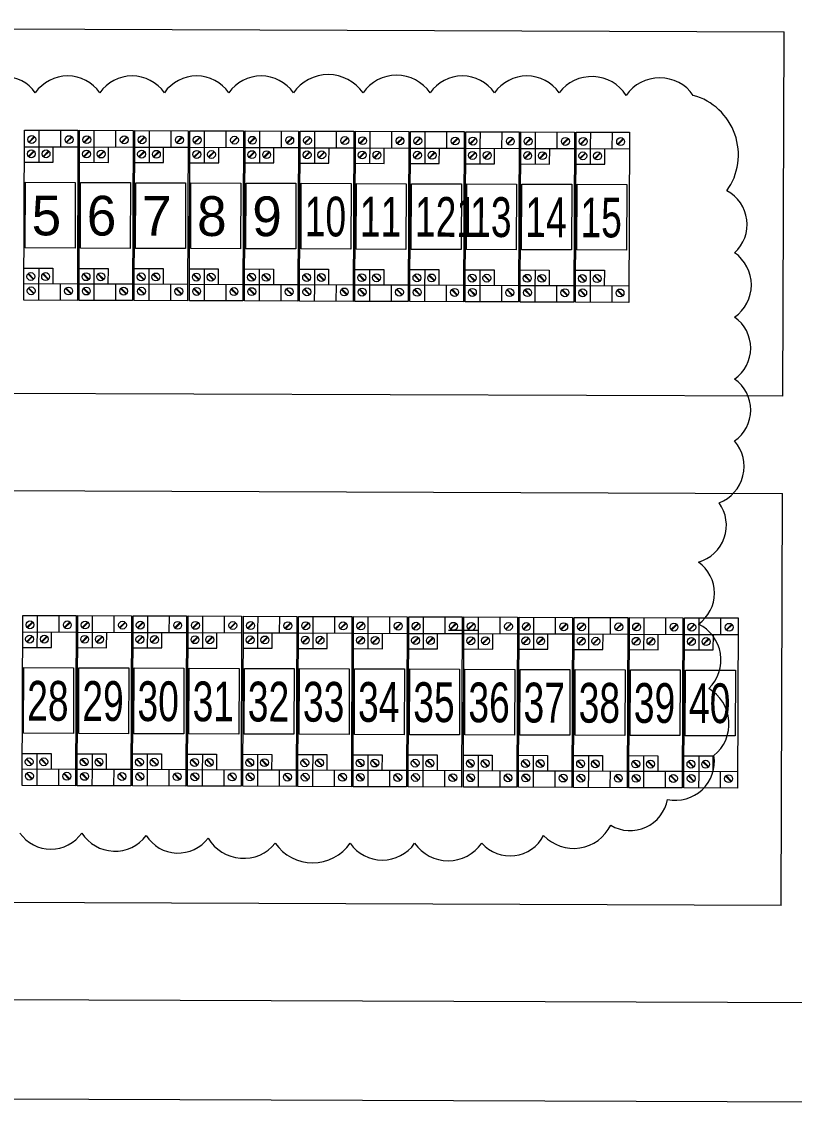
# Model space of a CAD drawing. Header units: millimetres. Extents: x 32721 to 103787, y 57624 to 127312.
# Drawn here: x 38236.2 to 38396.9, y 65146.8 to 65371.6 of the extents above; entities that cross this region are included whole.
import ezdxf

# ---------------------------------------------------------------- set-up
doc = ezdxf.new("R2010")
doc.units = ezdxf.units.MM
doc.header["$LTSCALE"] = 10
doc.layers.add('1轮廓实线层', color=7, linetype='Continuous', lineweight=18)
doc.layers.add('6文字层', color=3, linetype='Continuous', lineweight=18)
doc.styles.add('样式 1', font='SIMYOU.TTF', dxfattribs={"width": 0.75})

msp = doc.modelspace()

# ---------------------------------------------------------------- linework, layer by layer
at = {"layer": '1轮廓实线层'}
for p, q in [((37816.41, 65371.55), (38394.82, 65369.46)), ((38394.54, 65293.65), (38394.82, 65369.46)), ((38394.54, 65293.65), (37816.13, 65295.74)), ((37816.06, 65275.52), (38394.47, 65273.44)), ((38394.16, 65187.75), (38394.47, 65273.44)), ((38394.16, 65187.75), (37815.75, 65189.84)), ((38413.8, 65167.47), (37795.97, 65169.7)), ((37771.24, 65149.2), (38438.38, 65146.79))]:
    msp.add_line(p, q, dxfattribs=at)
at = {"layer": '1轮廓实线层', "lineweight": 13}
for p, q in [((38236.64, 65313.62), (38236.77, 65349)), ((38236.77, 65349), (38247.89, 65348.96)), ((38237.64, 65346.51), (38238.8, 65347.67)), ((38237.74, 65346.41), (38238.91, 65347.57)), ((38239.81, 65346.11), (38239.82, 65348.99)), ((38244.31, 65345.51), (38244.33, 65348.97)), ((38245.41, 65346.48), (38246.58, 65347.64)), ((38245.51, 65346.38), (38246.68, 65347.54)), ((38247.89, 65348.96), (38247.76, 65313.58)), ((38248.12, 65313.58), (38248.24, 65348.95)), ((38248.24, 65348.95), (38259.36, 65348.91)), ((38249.11, 65346.47), (38250.28, 65347.63)), ((38249.21, 65346.37), (38250.38, 65347.53)), ((38251.28, 65346.07), (38251.29, 65348.94)), ((38255.79, 65345.47), (38255.8, 65348.93)), ((38256.88, 65346.44), (38258.05, 65347.6)), ((38256.99, 65346.34), (38258.15, 65347.5)), ((38259.36, 65348.91), (38259.24, 65313.54)), ((38259.59, 65313.53), (38259.72, 65348.91)), ((38259.72, 65348.91), (38270.84, 65348.87)), ((38260.58, 65346.43), (38261.75, 65347.59)), ((38260.69, 65346.33), (38261.85, 65347.49)), ((38262.76, 65346.03), (38262.77, 65348.9)), ((38267.26, 65345.43), (38267.27, 65348.89)), ((38268.36, 65346.4), (38269.52, 65347.56)), ((38268.46, 65346.3), (38269.62, 65347.46)), ((38270.84, 65348.87), (38270.71, 65313.49)), ((38271.06, 65313.49), (38271.19, 65348.87)), ((38271.19, 65348.87), (38282.31, 65348.83)), ((38272.06, 65346.39), (38273.22, 65347.55)), ((38272.16, 65346.29), (38273.32, 65347.44)), ((38274.23, 65345.99), (38274.24, 65348.86)), ((38278.73, 65345.39), (38278.74, 65348.84)), ((38279.83, 65346.36), (38281, 65347.52)), ((38279.93, 65346.26), (38281.1, 65347.42)), ((38282.31, 65348.83), (38282.18, 65313.45)), ((38282.54, 65313.45), (38282.66, 65348.83)), ((38282.66, 65348.83), (38293.78, 65348.79)), ((38283.53, 65346.35), (38284.7, 65347.5)), ((38283.63, 65346.24), (38284.8, 65347.4)), ((38285.7, 65345.95), (38285.71, 65348.82)), ((38290.21, 65345.35), (38290.22, 65348.8)), ((38291.3, 65346.32), (38292.47, 65347.48)), ((38291.41, 65346.22), (38292.57, 65347.37)), ((38293.78, 65348.79), (38293.65, 65313.41)), ((38294.01, 65313.41), (38294.14, 65348.79)), ((38294.14, 65348.79), (38305.26, 65348.75)), ((38295, 65346.31), (38296.17, 65347.46)), ((38295.1, 65346.2), (38296.27, 65347.36)), ((38297.18, 65345.9), (38297.19, 65348.78)), ((38301.68, 65345.31), (38301.69, 65348.76)), ((38302.78, 65346.28), (38303.94, 65347.44)), ((38302.88, 65346.18), (38304.04, 65347.33)), ((38305.26, 65348.75), (38305.13, 65313.37)), ((38305.48, 65313.37), (38305.61, 65348.75)), ((38305.61, 65348.75), (38316.73, 65348.71)), ((38306.48, 65346.26), (38307.64, 65347.42)), ((38306.58, 65346.16), (38307.74, 65347.32)), ((38308.65, 65345.86), (38308.66, 65348.74)), ((38313.15, 65345.27), (38313.16, 65348.72)), ((38314.25, 65346.24), (38315.42, 65347.39)), ((38314.35, 65346.13), (38315.52, 65347.29)), ((38316.73, 65348.71), (38316.6, 65313.33)), ((38316.95, 65313.33), (38317.08, 65348.71)), ((38317.08, 65348.71), (38328.2, 65348.67)), ((38317.95, 65346.22), (38319.11, 65347.38)), ((38318.05, 65346.12), (38319.22, 65347.28)), ((38320.12, 65345.82), (38320.13, 65348.7)), ((38324.62, 65345.22), (38324.64, 65348.68)), ((38325.72, 65346.19), (38326.89, 65347.35)), ((38325.82, 65346.09), (38326.99, 65347.25)), ((38328.2, 65348.67), (38328.07, 65313.29)), ((38328.43, 65313.29), (38328.56, 65348.66)), ((38328.56, 65348.66), (38339.67, 65348.62)), ((38329.42, 65346.18), (38330.59, 65347.34)), ((38329.52, 65346.08), (38330.69, 65347.24)), ((38331.59, 65345.78), (38331.6, 65348.65)), ((38336.1, 65345.18), (38336.11, 65348.64)), ((38337.2, 65346.15), (38338.36, 65347.31)), ((38337.3, 65346.05), (38338.46, 65347.21)), ((38339.67, 65348.62), (38339.55, 65313.25)), ((38339.9, 65313.24), (38340.03, 65348.62)), ((38340.03, 65348.62), (38351.15, 65348.58)), ((38340.9, 65346.14), (38342.06, 65347.3)), ((38341, 65346.04), (38342.16, 65347.2)), ((38343.07, 65345.74), (38343.08, 65348.61)), ((38347.57, 65345.14), (38347.58, 65348.6)), ((38348.67, 65346.11), (38349.83, 65347.27)), ((38351.15, 65348.58), (38351.02, 65313.2)), ((38351.37, 65313.2), (38351.5, 65348.58)), ((38351.5, 65348.58), (38362.62, 65348.54)), ((38352.37, 65346.1), (38353.53, 65347.26)), ((38354.54, 65345.7), (38354.55, 65348.57)), ((38359.04, 65345.1), (38359.06, 65348.55)), ((38360.14, 65346.07), (38361.31, 65347.23)), ((38362.62, 65348.54), (38362.49, 65313.16)), ((38236.76, 65345.54), (38247.88, 65345.5)), ((38239.8, 65342.32), (38239.81, 65346.11)), ((38242.75, 65342.31), (38242.76, 65345.52)), ((38248.23, 65345.5), (38259.35, 65345.46)), ((38251.27, 65342.28), (38251.28, 65346.07)), ((38254.22, 65342.27), (38254.23, 65345.48)), ((38259.7, 65345.46), (38270.82, 65345.42)), ((38262.74, 65342.24), (38262.76, 65346.03)), ((38265.69, 65342.23), (38265.71, 65345.44)), ((38271.18, 65345.42), (38282.3, 65345.38)), ((38274.22, 65342.2), (38274.23, 65345.99)), ((38277.17, 65342.19), (38277.18, 65345.4)), ((38282.65, 65345.38), (38293.77, 65345.34)), ((38285.69, 65342.16), (38285.7, 65345.95)), ((38288.64, 65342.15), (38288.65, 65345.35)), ((38294.12, 65345.33), (38305.24, 65345.29)), ((38297.16, 65342.12), (38297.18, 65345.9)), ((38300.11, 65342.11), (38300.12, 65345.31)), ((38305.6, 65345.29), (38316.72, 65345.25)), ((38308.63, 65342.07), (38308.65, 65345.86)), ((38311.59, 65342.06), (38311.6, 65345.27)), ((38317.07, 65345.25), (38328.19, 65345.21)), ((38320.11, 65342.03), (38320.12, 65345.82)), ((38323.06, 65342.02), (38323.07, 65345.23)), ((38328.54, 65345.21), (38339.66, 65345.17)), ((38331.58, 65341.99), (38331.59, 65345.78)), ((38334.53, 65341.98), (38334.54, 65345.19)), ((38340.02, 65345.17), (38351.13, 65345.13)), ((38343.05, 65341.95), (38343.07, 65345.74)), ((38346.01, 65341.94), (38346.02, 65345.15)), ((38348.77, 65346.01), (38349.94, 65347.17)), ((38351.49, 65345.13), (38362.61, 65345.09)), ((38352.47, 65346), (38353.64, 65347.15)), ((38354.53, 65341.91), (38354.54, 65345.7)), ((38357.48, 65341.9), (38357.49, 65345.11)), ((38360.24, 65345.97), (38361.41, 65347.13)), ((38237.55, 65343.53), (38238.72, 65344.69)), ((38237.65, 65343.43), (38238.82, 65344.59)), ((38240.62, 65343.52), (38241.78, 65344.68)), ((38240.72, 65343.42), (38241.88, 65344.57)), ((38249.03, 65343.49), (38250.19, 65344.65)), ((38249.13, 65343.39), (38250.29, 65344.54)), ((38252.09, 65343.48), (38253.25, 65344.64)), ((38252.19, 65343.38), (38253.36, 65344.53)), ((38260.5, 65343.45), (38261.66, 65344.61)), ((38260.6, 65343.35), (38261.77, 65344.5)), ((38263.56, 65343.44), (38264.73, 65344.59)), ((38263.66, 65343.33), (38264.83, 65344.49)), ((38271.97, 65343.41), (38273.14, 65344.56)), ((38272.07, 65343.3), (38273.24, 65344.46)), ((38275.04, 65343.4), (38276.2, 65344.55)), ((38275.14, 65343.29), (38276.3, 65344.45)), ((38283.44, 65343.36), (38284.61, 65344.52)), ((38283.55, 65343.26), (38284.71, 65344.42)), ((38286.51, 65343.35), (38287.67, 65344.51)), ((38286.61, 65343.25), (38287.78, 65344.41)), ((38294.92, 65343.32), (38296.08, 65344.48)), ((38295.02, 65343.22), (38296.19, 65344.38)), ((38297.98, 65343.31), (38299.15, 65344.47)), ((38298.08, 65343.21), (38299.25, 65344.37)), ((38306.39, 65343.28), (38307.56, 65344.44)), ((38306.49, 65343.18), (38307.66, 65344.34)), ((38309.45, 65343.27), (38310.62, 65344.43)), ((38309.56, 65343.17), (38310.72, 65344.33)), ((38317.86, 65343.24), (38319.03, 65344.4)), ((38317.97, 65343.14), (38319.13, 65344.3)), ((38320.93, 65343.23), (38322.09, 65344.39)), ((38321.03, 65343.13), (38322.19, 65344.28)), ((38329.34, 65343.2), (38330.5, 65344.36)), ((38329.44, 65343.1), (38330.6, 65344.25)), ((38332.4, 65343.19), (38333.57, 65344.35)), ((38332.5, 65343.09), (38333.67, 65344.24)), ((38340.81, 65343.16), (38341.98, 65344.32)), ((38340.91, 65343.06), (38342.08, 65344.21)), ((38343.87, 65343.15), (38345.04, 65344.3)), ((38343.97, 65343.04), (38345.14, 65344.2)), ((38352.28, 65343.12), (38353.45, 65344.27)), ((38352.38, 65343.01), (38353.55, 65344.17)), ((38355.35, 65343.11), (38356.51, 65344.26)), ((38355.45, 65343), (38356.61, 65344.16)), ((38236.75, 65342.33), (38242.75, 65342.31)), ((38248.22, 65342.29), (38254.22, 65342.27)), ((38259.69, 65342.25), (38265.69, 65342.23)), ((38271.17, 65342.21), (38277.17, 65342.19)), ((38282.64, 65342.17), (38288.64, 65342.15)), ((38294.11, 65342.13), (38300.11, 65342.11)), ((38305.59, 65342.09), (38311.59, 65342.06)), ((38317.06, 65342.04), (38323.06, 65342.02)), ((38328.53, 65342), (38334.53, 65341.98)), ((38340, 65341.96), (38346.01, 65341.94)), ((38351.48, 65341.92), (38357.48, 65341.9)), ((38236.67, 65320.28), (38242.67, 65320.26)), ((38239.72, 65320.27), (38239.7, 65316.48)), ((38242.67, 65320.26), (38242.66, 65317.05)), ((38248.14, 65320.24), (38254.14, 65320.22)), ((38251.19, 65320.23), (38251.18, 65316.44)), ((38237.46, 65319.08), (38238.62, 65317.91)), ((38237.57, 65319.18), (38238.72, 65318.01)), ((38240.53, 65319.07), (38241.69, 65317.9)), ((38240.63, 65319.17), (38241.79, 65318)), ((38248.94, 65319.04), (38250.09, 65317.87)), ((38249.04, 65319.14), (38250.2, 65317.97)), ((38252, 65319.03), (38253.16, 65317.86)), ((38252.1, 65319.13), (38253.26, 65317.96)), ((38254.14, 65320.22), (38254.13, 65317.01)), ((38259.61, 65320.2), (38265.61, 65320.18)), ((38260.41, 65318.99), (38261.57, 65317.83)), ((38260.51, 65319.1), (38261.67, 65317.93)), ((38262.66, 65320.19), (38262.65, 65316.4)), ((38263.47, 65318.98), (38264.63, 65317.82)), ((38263.58, 65319.09), (38264.73, 65317.92)), ((38265.61, 65320.18), (38265.6, 65316.97)), ((38271.09, 65320.16), (38277.09, 65320.13)), ((38271.88, 65318.95), (38273.04, 65317.79)), ((38271.99, 65319.05), (38273.14, 65317.89)), ((38274.14, 65320.14), (38274.12, 65316.36)), ((38274.95, 65318.94), (38276.1, 65317.78)), ((38275.05, 65319.04), (38276.21, 65317.88)), ((38277.09, 65320.13), (38277.08, 65316.93)), ((38282.56, 65320.11), (38288.56, 65320.09)), ((38283.36, 65318.91), (38284.51, 65317.75)), ((38283.46, 65319.01), (38284.62, 65317.85)), ((38285.61, 65320.1), (38285.6, 65316.32)), ((38286.42, 65318.9), (38287.58, 65317.74)), ((38286.52, 65319), (38287.68, 65317.84)), ((38288.56, 65320.09), (38288.55, 65316.88)), ((38294.03, 65320.07), (38300.03, 65320.05)), ((38294.83, 65318.87), (38295.99, 65317.7)), ((38294.93, 65318.97), (38296.09, 65317.81)), ((38297.08, 65320.06), (38297.07, 65316.27)), ((38297.89, 65318.86), (38299.05, 65317.69)), ((38298, 65318.96), (38299.15, 65317.8)), ((38300.03, 65320.05), (38300.02, 65316.84)), ((38305.51, 65320.03), (38311.51, 65320.01)), ((38306.3, 65318.83), (38307.46, 65317.66)), ((38306.4, 65318.93), (38307.56, 65317.76)), ((38308.56, 65320.02), (38308.54, 65316.23)), ((38309.37, 65318.82), (38310.52, 65317.65)), ((38309.47, 65318.92), (38310.63, 65317.75)), ((38311.51, 65320.01), (38311.49, 65316.8)), ((38316.98, 65319.99), (38322.98, 65319.97)), ((38317.78, 65318.79), (38318.93, 65317.62)), ((38317.88, 65318.89), (38319.04, 65317.72)), ((38320.03, 65319.98), (38320.01, 65316.19)), ((38320.84, 65318.78), (38322, 65317.61)), ((38320.94, 65318.88), (38322.1, 65317.71)), ((38322.98, 65319.97), (38322.97, 65316.76)), ((38328.45, 65319.95), (38334.45, 65319.93)), ((38329.25, 65318.75), (38330.41, 65317.58)), ((38329.35, 65318.85), (38330.51, 65317.68)), ((38331.5, 65319.94), (38331.49, 65316.15)), ((38332.31, 65318.74), (38333.47, 65317.57)), ((38332.41, 65318.84), (38333.57, 65317.67)), ((38334.45, 65319.93), (38334.44, 65316.72)), ((38339.92, 65319.91), (38345.93, 65319.89)), ((38340.72, 65318.7), (38341.88, 65317.54)), ((38340.82, 65318.81), (38341.98, 65317.64)), ((38342.97, 65319.9), (38342.96, 65316.11)), ((38343.79, 65318.69), (38344.94, 65317.53)), ((38343.89, 65318.8), (38345.04, 65317.63)), ((38345.93, 65319.89), (38345.91, 65316.68)), ((38351.4, 65319.87), (38357.4, 65319.84)), ((38352.19, 65318.66), (38353.35, 65317.5)), ((38352.3, 65318.77), (38353.45, 65317.6)), ((38354.45, 65319.85), (38354.43, 65316.07)), ((38355.26, 65318.65), (38356.42, 65317.49)), ((38355.36, 65318.75), (38356.52, 65317.59)), ((38357.4, 65319.84), (38357.39, 65316.64)), ((38236.66, 65317.07), (38247.77, 65317.03)), ((38237.53, 65316.09), (38238.69, 65314.93)), ((38237.63, 65316.2), (38238.79, 65315.03)), ((38239.7, 65316.48), (38239.69, 65313.61)), ((38244.21, 65317.05), (38244.2, 65313.59)), ((38245.3, 65316.07), (38246.46, 65314.9)), ((38245.4, 65316.17), (38246.56, 65315)), ((38248.13, 65317.03), (38259.25, 65316.99)), ((38249, 65316.05), (38250.16, 65314.89)), ((38249.1, 65316.15), (38250.26, 65314.99)), ((38251.18, 65316.44), (38251.17, 65313.57)), ((38255.68, 65317), (38255.67, 65313.55)), ((38256.77, 65316.03), (38257.93, 65314.86)), ((38256.88, 65316.13), (38258.03, 65314.96)), ((38259.6, 65316.99), (38270.72, 65316.95)), ((38260.47, 65316.01), (38261.63, 65314.85)), ((38260.58, 65316.11), (38261.73, 65314.95)), ((38262.65, 65316.4), (38262.64, 65313.52)), ((38267.16, 65316.96), (38267.14, 65313.51)), ((38268.25, 65315.98), (38269.41, 65314.82)), ((38268.35, 65316.09), (38269.51, 65314.92)), ((38271.07, 65316.95), (38282.19, 65316.91)), ((38271.95, 65315.97), (38273.1, 65314.8)), ((38272.05, 65316.07), (38273.21, 65314.91)), ((38274.12, 65316.36), (38274.11, 65313.48)), ((38278.63, 65316.92), (38278.62, 65313.47)), ((38279.72, 65315.94), (38280.88, 65314.78)), ((38279.82, 65316.04), (38280.98, 65314.88)), ((38282.55, 65316.91), (38293.67, 65316.87)), ((38283.42, 65315.93), (38284.58, 65314.76)), ((38283.52, 65316.03), (38284.68, 65314.86)), ((38285.6, 65316.32), (38285.58, 65313.44)), ((38290.1, 65316.88), (38290.09, 65313.42)), ((38291.19, 65315.9), (38292.35, 65314.74)), ((38291.3, 65316), (38292.45, 65314.84)), ((38294.02, 65316.87), (38305.14, 65316.83)), ((38294.89, 65315.89), (38296.05, 65314.72)), ((38295, 65315.99), (38296.15, 65314.82)), ((38297.07, 65316.27), (38297.06, 65313.4)), ((38301.58, 65316.84), (38301.56, 65313.38)), ((38302.67, 65315.86), (38303.82, 65314.69)), ((38302.77, 65315.96), (38303.93, 65314.8)), ((38305.49, 65316.82), (38316.61, 65316.78)), ((38306.37, 65315.85), (38307.52, 65314.68)), ((38306.47, 65315.95), (38307.63, 65314.78)), ((38308.54, 65316.23), (38308.53, 65313.36)), ((38313.05, 65316.8), (38313.04, 65313.34)), ((38314.14, 65315.82), (38315.3, 65314.65)), ((38314.24, 65315.92), (38315.4, 65314.75)), ((38316.97, 65316.78), (38328.09, 65316.74)), ((38317.84, 65315.8), (38319, 65314.64)), ((38317.94, 65315.91), (38319.1, 65314.74)), ((38320.01, 65316.19), (38320, 65313.32)), ((38324.52, 65316.76), (38324.51, 65313.3)), ((38325.61, 65315.78), (38326.77, 65314.61)), ((38325.72, 65315.88), (38326.87, 65314.71)), ((38328.44, 65316.74), (38339.56, 65316.7)), ((38329.31, 65315.76), (38330.47, 65314.6)), ((38329.41, 65315.87), (38330.57, 65314.7)), ((38331.49, 65316.15), (38331.48, 65313.28)), ((38335.99, 65316.71), (38335.98, 65313.26)), ((38337.09, 65315.74), (38338.24, 65314.57)), ((38337.19, 65315.84), (38338.35, 65314.67)), ((38339.91, 65316.7), (38351.03, 65316.66)), ((38340.89, 65315.82), (38342.05, 65314.66)), ((38342.96, 65316.11), (38342.95, 65313.23)), ((38347.47, 65316.67), (38347.46, 65313.22)), ((38348.66, 65315.8), (38349.82, 65314.63)), ((38351.39, 65316.66), (38362.51, 65316.62)), ((38352.36, 65315.78), (38353.52, 65314.62)), ((38354.43, 65316.07), (38354.42, 65313.19)), ((38358.94, 65316.63), (38358.93, 65313.18)), ((38360.13, 65315.75), (38361.29, 65314.59)), ((38247.76, 65313.58), (38236.64, 65313.62)), ((38259.24, 65313.54), (38248.12, 65313.58)), ((38270.71, 65313.49), (38259.59, 65313.53)), ((38282.18, 65313.45), (38271.06, 65313.49)), ((38340.79, 65315.72), (38341.94, 65314.56)), ((38348.56, 65315.69), (38349.72, 65314.53)), ((38352.26, 65315.68), (38353.42, 65314.51)), ((38360.03, 65315.65), (38361.19, 65314.49)), ((38293.65, 65313.41), (38282.54, 65313.45)), ((38305.13, 65313.37), (38294.01, 65313.41)), ((38316.6, 65313.33), (38305.48, 65313.37)), ((38328.07, 65313.29), (38316.95, 65313.33)), ((38339.55, 65313.25), (38328.43, 65313.29)), ((38351.02, 65313.2), (38339.9, 65313.24)), ((38362.49, 65313.16), (38351.37, 65313.2)), ((38236.28, 65212.69), (38236.41, 65248.07)), ((38236.41, 65248.07), (38247.53, 65248.03)), ((38237.27, 65245.59), (38238.44, 65246.74)), ((38237.38, 65245.48), (38238.54, 65246.64)), ((38239.45, 65245.19), (38239.46, 65248.06)), ((38243.95, 65244.59), (38243.96, 65248.04)), ((38245.05, 65245.56), (38246.21, 65246.72)), ((38245.15, 65245.46), (38246.31, 65246.61)), ((38247.53, 65248.03), (38247.4, 65212.65)), ((38247.75, 65212.65), (38247.88, 65248.03)), ((38247.88, 65248.03), (38259, 65247.99)), ((38248.75, 65245.55), (38249.91, 65246.7)), ((38248.85, 65245.44), (38250.01, 65246.6)), ((38250.92, 65245.14), (38250.93, 65248.02)), ((38255.42, 65244.55), (38255.43, 65248)), ((38256.52, 65245.52), (38257.69, 65246.67)), ((38256.62, 65245.41), (38257.79, 65246.57)), ((38259, 65247.99), (38258.87, 65212.61)), ((38259.22, 65212.61), (38259.35, 65247.99)), ((38259.35, 65247.99), (38270.47, 65247.95)), ((38260.22, 65245.5), (38261.39, 65246.66)), ((38260.32, 65245.4), (38261.49, 65246.56)), ((38262.39, 65245.1), (38262.4, 65247.98)), ((38266.89, 65244.51), (38266.91, 65247.96)), ((38267.99, 65245.48), (38269.16, 65246.63)), ((38268.09, 65245.37), (38269.26, 65246.53)), ((38270.47, 65247.95), (38270.34, 65212.57)), ((38270.7, 65212.57), (38270.83, 65247.95)), ((38270.83, 65247.95), (38281.94, 65247.91)), ((38271.69, 65245.46), (38272.86, 65246.62)), ((38271.79, 65245.36), (38272.96, 65246.52)), ((38273.86, 65245.06), (38273.88, 65247.93)), ((38278.37, 65244.46), (38278.38, 65247.92)), ((38279.47, 65245.43), (38280.63, 65246.59)), ((38279.57, 65245.33), (38280.73, 65246.49)), ((38281.94, 65247.91), (38281.82, 65212.53)), ((38282.17, 65212.53), (38282.3, 65247.9)), ((38282.3, 65247.9), (38293.42, 65247.86)), ((38283.17, 65245.42), (38284.33, 65246.58)), ((38283.27, 65245.32), (38284.43, 65246.48)), ((38285.34, 65245.02), (38285.35, 65247.89)), ((38289.84, 65244.42), (38289.85, 65247.88)), ((38290.94, 65245.39), (38292.11, 65246.55)), ((38291.04, 65245.29), (38292.21, 65246.45)), ((38293.42, 65247.86), (38293.29, 65212.49)), ((38293.64, 65212.48), (38293.77, 65247.86)), ((38293.77, 65247.86), (38304.89, 65247.82)), ((38294.64, 65245.38), (38295.8, 65246.54)), ((38294.74, 65245.28), (38295.91, 65246.43)), ((38296.81, 65244.98), (38296.82, 65247.85)), ((38301.31, 65244.38), (38301.33, 65247.84)), ((38302.41, 65245.35), (38303.58, 65246.51)), ((38302.51, 65245.25), (38303.68, 65246.41)), ((38304.89, 65247.82), (38304.76, 65212.44)), ((38305.12, 65212.44), (38305.24, 65247.82)), ((38305.24, 65247.82), (38316.36, 65247.78)), ((38306.11, 65245.34), (38307.28, 65246.5)), ((38306.21, 65245.24), (38307.38, 65246.39)), ((38308.28, 65244.94), (38308.29, 65247.81)), ((38312.79, 65244.34), (38312.8, 65247.79)), ((38313.89, 65245.31), (38315.05, 65246.47)), ((38313.99, 65245.21), (38315.15, 65246.37)), ((38316.36, 65247.78), (38316.24, 65212.4)), ((38316.59, 65212.4), (38316.72, 65247.78)), ((38316.72, 65247.78), (38327.84, 65247.74)), ((38317.58, 65245.3), (38318.75, 65246.45)), ((38317.69, 65245.19), (38318.85, 65246.35)), ((38319.76, 65244.9), (38319.77, 65247.77)), ((38324.26, 65244.3), (38324.27, 65247.75)), ((38325.36, 65245.27), (38326.52, 65246.43)), ((38325.46, 65245.17), (38326.63, 65246.32)), ((38327.84, 65247.74), (38327.71, 65212.36)), ((38328.06, 65212.36), (38328.19, 65247.74)), ((38328.19, 65247.74), (38339.31, 65247.7)), ((38329.06, 65245.26), (38330.22, 65246.41)), ((38329.16, 65245.15), (38330.33, 65246.31)), ((38331.23, 65244.85), (38331.24, 65247.73)), ((38335.73, 65244.26), (38335.75, 65247.71)), ((38336.83, 65245.23), (38338, 65246.38)), ((38336.93, 65245.13), (38338.1, 65246.28)), ((38339.31, 65247.7), (38339.18, 65212.32)), ((38339.54, 65212.32), (38339.66, 65247.7)), ((38339.66, 65247.7), (38350.78, 65247.66)), ((38340.53, 65245.21), (38341.7, 65246.37)), ((38340.63, 65245.11), (38341.8, 65246.27)), ((38342.7, 65244.81), (38342.71, 65247.69)), ((38347.21, 65244.22), (38347.22, 65247.67)), ((38348.3, 65245.19), (38349.47, 65246.34)), ((38348.41, 65245.08), (38349.57, 65246.24)), ((38350.78, 65247.66), (38350.66, 65212.28)), ((38351.01, 65212.28), (38351.14, 65247.66)), ((38351.14, 65247.66), (38362.26, 65247.62)), ((38352, 65245.17), (38353.17, 65246.33)), ((38352.11, 65245.07), (38353.27, 65246.23)), ((38354.18, 65244.77), (38354.19, 65247.64)), ((38358.68, 65244.17), (38358.69, 65247.63)), ((38359.78, 65245.14), (38360.94, 65246.3)), ((38359.88, 65245.04), (38361.04, 65246.2)), ((38362.26, 65247.62), (38362.13, 65212.24)), ((38362.48, 65212.24), (38362.61, 65247.61)), ((38362.61, 65247.61), (38373.73, 65247.57)), ((38363.48, 65245.13), (38364.64, 65246.29)), ((38363.58, 65245.03), (38364.74, 65246.19)), ((38365.65, 65244.73), (38365.66, 65247.6)), ((38370.15, 65244.13), (38370.16, 65247.59)), ((38371.25, 65245.1), (38372.42, 65246.26)), ((38371.35, 65245), (38372.52, 65246.16)), ((38373.73, 65247.57), (38373.6, 65212.2)), ((38373.96, 65212.19), (38374.08, 65247.57)), ((38374.08, 65247.57), (38385.2, 65247.53)), ((38374.95, 65245.09), (38376.12, 65246.25)), ((38375.05, 65244.99), (38376.22, 65246.14)), ((38377.12, 65244.69), (38377.13, 65247.56)), ((38381.62, 65244.09), (38381.64, 65247.55)), ((38382.72, 65245.06), (38383.89, 65246.22)), ((38382.82, 65244.96), (38383.99, 65246.12)), ((38385.2, 65247.53), (38385.07, 65212.15)), ((38236.39, 65244.62), (38247.51, 65244.58)), ((38239.43, 65241.4), (38239.45, 65245.19)), ((38242.38, 65241.39), (38242.4, 65244.59)), ((38247.87, 65244.57), (38258.99, 65244.53)), ((38250.91, 65241.36), (38250.92, 65245.14)), ((38253.86, 65241.35), (38253.87, 65244.55)), ((38259.34, 65244.53), (38270.46, 65244.49)), ((38262.38, 65241.31), (38262.39, 65245.1)), ((38265.33, 65241.3), (38265.34, 65244.51)), ((38270.81, 65244.49), (38281.93, 65244.45)), ((38273.85, 65241.27), (38273.86, 65245.06)), ((38276.8, 65241.26), (38276.81, 65244.47)), ((38282.29, 65244.45), (38293.41, 65244.41)), ((38285.32, 65241.23), (38285.34, 65245.02)), ((38288.28, 65241.22), (38288.29, 65244.43)), ((38293.76, 65244.41), (38304.88, 65244.37)), ((38296.8, 65241.19), (38296.81, 65244.98)), ((38299.75, 65241.18), (38299.76, 65244.39)), ((38305.23, 65244.37), (38316.35, 65244.33)), ((38308.27, 65241.15), (38308.28, 65244.94)), ((38311.22, 65241.14), (38311.23, 65244.35)), ((38316.71, 65244.33), (38327.82, 65244.29)), ((38319.74, 65241.11), (38319.76, 65244.9)), ((38322.69, 65241.1), (38322.71, 65244.3)), ((38329.55, 65244.93), (38325, 65244.95)), ((38330.18, 65244.93), (38325.63, 65244.95)), ((38331.21, 65244.93), (38326.66, 65244.94)), ((38328.18, 65244.28), (38339.3, 65244.24)), ((38331.22, 65241.07), (38331.23, 65244.85)), ((38334.17, 65241.06), (38334.18, 65244.26)), ((38339.65, 65244.24), (38350.77, 65244.2)), ((38342.69, 65241.02), (38342.7, 65244.81)), ((38345.64, 65241.01), (38345.65, 65244.22)), ((38351.12, 65244.2), (38362.24, 65244.16)), ((38354.16, 65240.98), (38354.18, 65244.77)), ((38357.11, 65240.97), (38357.13, 65244.18)), ((38362.6, 65244.16), (38373.72, 65244.12)), ((38365.64, 65240.94), (38365.65, 65244.73)), ((38368.59, 65240.93), (38368.6, 65244.14)), ((38374.07, 65244.12), (38385.19, 65244.08)), ((38377.11, 65240.9), (38377.12, 65244.69)), ((38380.06, 65240.89), (38380.07, 65244.1)), ((38237.19, 65242.6), (38238.35, 65243.76)), ((38237.29, 65242.5), (38238.46, 65243.66)), ((38240.25, 65242.59), (38241.42, 65243.75)), ((38240.35, 65242.49), (38241.52, 65243.65)), ((38248.66, 65242.56), (38249.83, 65243.72)), ((38248.76, 65242.46), (38249.93, 65243.62)), ((38251.72, 65242.55), (38252.89, 65243.71)), ((38251.83, 65242.45), (38252.99, 65243.61)), ((38260.13, 65242.52), (38261.3, 65243.68)), ((38260.24, 65242.42), (38261.4, 65243.58)), ((38263.2, 65242.51), (38264.36, 65243.67)), ((38263.3, 65242.41), (38264.47, 65243.57)), ((38271.61, 65242.48), (38272.77, 65243.64)), ((38271.71, 65242.38), (38272.87, 65243.54)), ((38274.67, 65242.47), (38275.84, 65243.63)), ((38274.77, 65242.37), (38275.94, 65243.52)), ((38283.08, 65242.44), (38284.25, 65243.6)), ((38283.18, 65242.34), (38284.35, 65243.49)), ((38286.14, 65242.43), (38287.31, 65243.59)), ((38286.25, 65242.33), (38287.41, 65243.48)), ((38294.55, 65242.4), (38295.72, 65243.55)), ((38294.65, 65242.3), (38295.82, 65243.45)), ((38297.62, 65242.39), (38298.78, 65243.54)), ((38297.72, 65242.28), (38298.88, 65243.44)), ((38306.03, 65242.36), (38307.19, 65243.51)), ((38306.13, 65242.25), (38307.29, 65243.41)), ((38309.09, 65242.34), (38310.26, 65243.5)), ((38309.19, 65242.24), (38310.36, 65243.4)), ((38317.5, 65242.31), (38318.67, 65243.47)), ((38317.6, 65242.21), (38318.77, 65243.37)), ((38320.56, 65242.3), (38321.73, 65243.46)), ((38320.66, 65242.2), (38321.83, 65243.36)), ((38328.97, 65242.27), (38330.14, 65243.43)), ((38329.07, 65242.17), (38330.24, 65243.33)), ((38332.04, 65242.26), (38333.2, 65243.42)), ((38332.14, 65242.16), (38333.3, 65243.32)), ((38340.45, 65242.23), (38341.61, 65243.39)), ((38340.55, 65242.13), (38341.71, 65243.29)), ((38343.51, 65242.22), (38344.67, 65243.38)), ((38343.61, 65242.12), (38344.78, 65243.28)), ((38351.92, 65242.19), (38353.08, 65243.35)), ((38352.02, 65242.09), (38353.19, 65243.25)), ((38354.98, 65242.18), (38356.15, 65243.34)), ((38355.08, 65242.08), (38356.25, 65243.23)), ((38363.39, 65242.15), (38364.56, 65243.31)), ((38363.49, 65242.05), (38364.66, 65243.2)), ((38366.46, 65242.14), (38367.62, 65243.3)), ((38366.56, 65242.04), (38367.72, 65243.19)), ((38374.86, 65242.11), (38376.03, 65243.26)), ((38374.97, 65242.01), (38376.13, 65243.16)), ((38377.93, 65242.1), (38379.09, 65243.25)), ((38378.03, 65241.99), (38379.2, 65243.15)), ((38236.38, 65241.41), (38242.38, 65241.39)), ((38247.86, 65241.37), (38253.86, 65241.35)), ((38259.33, 65241.33), (38265.33, 65241.3)), ((38270.8, 65241.28), (38276.8, 65241.26)), ((38282.27, 65241.24), (38288.28, 65241.22)), ((38293.75, 65241.2), (38299.75, 65241.18)), ((38305.22, 65241.16), (38311.22, 65241.14)), ((38316.69, 65241.12), (38322.69, 65241.1)), ((38328.17, 65241.08), (38334.17, 65241.06)), ((38339.64, 65241.04), (38345.64, 65241.01)), ((38351.11, 65240.99), (38357.11, 65240.97)), ((38362.59, 65240.95), (38368.59, 65240.93)), ((38374.06, 65240.91), (38380.06, 65240.89)), ((38236.3, 65219.35), (38242.3, 65219.33)), ((38239.35, 65219.34), (38239.34, 65215.55)), ((38242.3, 65219.33), (38242.29, 65216.12)), ((38247.78, 65219.31), (38253.78, 65219.29)), ((38250.83, 65219.3), (38250.81, 65215.51)), ((38253.78, 65219.29), (38253.77, 65216.08)), ((38259.25, 65219.27), (38265.25, 65219.25)), ((38262.3, 65219.26), (38262.28, 65215.47)), ((38265.25, 65219.25), (38265.24, 65216.04)), ((38270.72, 65219.23), (38276.72, 65219.21)), ((38273.77, 65219.22), (38273.76, 65215.43)), ((38276.72, 65219.21), (38276.71, 65216)), ((38282.2, 65219.19), (38288.2, 65219.17)), ((38285.24, 65219.18), (38285.23, 65215.39)), ((38288.2, 65219.17), (38288.18, 65215.96)), ((38293.67, 65219.15), (38299.67, 65219.12)), ((38296.72, 65219.14), (38296.7, 65215.35)), ((38299.67, 65219.12), (38299.66, 65215.92)), ((38305.14, 65219.1), (38311.14, 65219.08)), ((38308.19, 65219.09), (38308.18, 65215.31)), ((38311.14, 65219.08), (38311.13, 65215.88)), ((38237.1, 65218.15), (38238.26, 65216.99)), ((38237.2, 65218.25), (38238.36, 65217.09)), ((38240.16, 65218.14), (38241.32, 65216.97)), ((38240.27, 65218.24), (38241.42, 65217.08)), ((38248.57, 65218.11), (38249.73, 65216.94)), ((38248.68, 65218.21), (38249.83, 65217.05)), ((38251.64, 65218.1), (38252.79, 65216.93)), ((38251.74, 65218.2), (38252.9, 65217.03)), ((38260.05, 65218.07), (38261.2, 65216.9)), ((38260.15, 65218.17), (38261.31, 65217)), ((38263.11, 65218.06), (38264.27, 65216.89)), ((38263.21, 65218.16), (38264.37, 65216.99)), ((38271.52, 65218.03), (38272.68, 65216.86)), ((38271.62, 65218.13), (38272.78, 65216.96)), ((38274.58, 65218.02), (38275.74, 65216.85)), ((38274.68, 65218.12), (38275.84, 65216.95)), ((38282.99, 65217.99), (38284.15, 65216.82)), ((38283.09, 65218.09), (38284.25, 65216.92)), ((38286.06, 65217.97), (38287.21, 65216.81)), ((38286.16, 65218.08), (38287.32, 65216.91)), ((38294.47, 65217.94), (38295.62, 65216.78)), ((38294.57, 65218.05), (38295.72, 65216.88)), ((38297.53, 65217.93), (38298.69, 65216.77)), ((38297.63, 65218.03), (38298.79, 65216.87)), ((38305.94, 65217.9), (38307.1, 65216.74)), ((38306.04, 65218), (38307.2, 65216.84)), ((38309, 65217.89), (38310.16, 65216.73)), ((38309.1, 65217.99), (38310.26, 65216.83)), ((38316.61, 65219.06), (38322.62, 65219.04)), ((38317.41, 65217.86), (38318.57, 65216.7)), ((38317.51, 65217.96), (38318.67, 65216.8)), ((38319.66, 65219.05), (38319.65, 65215.26)), ((38320.47, 65217.85), (38321.63, 65216.68)), ((38320.58, 65217.95), (38321.73, 65216.79)), ((38322.62, 65219.04), (38322.6, 65215.83)), ((38328.09, 65219.02), (38334.09, 65219)), ((38328.88, 65217.82), (38330.04, 65216.65)), ((38328.99, 65217.92), (38330.14, 65216.76)), ((38331.14, 65219.01), (38331.12, 65215.22)), ((38331.95, 65217.81), (38333.11, 65216.64)), ((38332.05, 65217.91), (38333.21, 65216.74)), ((38334.09, 65219), (38334.08, 65215.79)), ((38339.56, 65218.98), (38345.56, 65218.96)), ((38340.36, 65217.78), (38341.51, 65216.61)), ((38340.46, 65217.88), (38341.62, 65216.71)), ((38342.61, 65218.97), (38342.6, 65215.18)), ((38343.42, 65217.77), (38344.58, 65216.6)), ((38343.52, 65217.87), (38344.68, 65216.7)), ((38345.56, 65218.96), (38345.55, 65215.75)), ((38351.03, 65218.94), (38357.03, 65218.92)), ((38351.83, 65217.74), (38352.99, 65216.57)), ((38351.93, 65217.84), (38353.09, 65216.67)), ((38354.08, 65218.93), (38354.07, 65215.14)), ((38354.89, 65217.73), (38356.05, 65216.56)), ((38355, 65217.83), (38356.15, 65216.66)), ((38357.03, 65218.92), (38357.02, 65215.71)), ((38362.51, 65218.9), (38368.51, 65218.88)), ((38363.3, 65217.7), (38364.46, 65216.53)), ((38363.41, 65217.8), (38364.56, 65216.63)), ((38365.56, 65218.89), (38365.54, 65215.1)), ((38366.37, 65217.68), (38367.52, 65216.52)), ((38366.47, 65217.79), (38367.63, 65216.62)), ((38368.51, 65218.88), (38368.5, 65215.67)), ((38373.98, 65218.86), (38379.98, 65218.83)), ((38374.78, 65217.65), (38375.93, 65216.49)), ((38374.88, 65217.76), (38376.04, 65216.59)), ((38377.03, 65218.85), (38377.02, 65215.06)), ((38377.84, 65217.64), (38379, 65216.48)), ((38377.94, 65217.74), (38379.1, 65216.58)), ((38379.98, 65218.83), (38379.97, 65215.63)), ((38236.29, 65216.15), (38247.41, 65216.11)), ((38237.16, 65215.17), (38238.32, 65214)), ((38237.27, 65215.27), (38238.42, 65214.1)), ((38239.34, 65215.55), (38239.33, 65212.68)), ((38243.85, 65216.12), (38243.83, 65212.66)), ((38244.94, 65215.14), (38246.09, 65213.97)), ((38245.04, 65215.24), (38246.2, 65214.08)), ((38247.76, 65216.1), (38258.88, 65216.06)), ((38248.64, 65215.13), (38249.79, 65213.96)), ((38248.74, 65215.23), (38249.9, 65214.06)), ((38250.81, 65215.51), (38250.8, 65212.64)), ((38255.32, 65216.08), (38255.31, 65212.62)), ((38256.41, 65215.1), (38257.57, 65213.93)), ((38256.51, 65215.2), (38257.67, 65214.03)), ((38259.24, 65216.06), (38270.36, 65216.02)), ((38260.11, 65215.09), (38261.27, 65213.92)), ((38260.21, 65215.19), (38261.37, 65214.02)), ((38262.28, 65215.47), (38262.27, 65212.6)), ((38266.79, 65216.04), (38266.78, 65212.58)), ((38267.88, 65215.06), (38269.04, 65213.89)), ((38267.99, 65215.16), (38269.14, 65213.99)), ((38270.71, 65216.02), (38281.83, 65215.98)), ((38271.58, 65215.04), (38272.74, 65213.88)), ((38271.69, 65215.15), (38272.84, 65213.98)), ((38273.76, 65215.43), (38273.75, 65212.56)), ((38278.26, 65215.99), (38278.25, 65212.54)), ((38279.36, 65215.02), (38280.51, 65213.85)), ((38279.46, 65215.12), (38280.62, 65213.95)), ((38282.18, 65215.98), (38293.3, 65215.94)), ((38283.06, 65215), (38284.21, 65213.84)), ((38283.16, 65215.1), (38284.32, 65213.94)), ((38285.23, 65215.39), (38285.22, 65212.51)), ((38289.74, 65215.95), (38289.73, 65212.5)), ((38290.83, 65214.97), (38291.99, 65213.81)), ((38290.93, 65215.08), (38292.09, 65213.91)), ((38293.66, 65215.94), (38304.78, 65215.9)), ((38294.53, 65214.96), (38295.69, 65213.8)), ((38294.63, 65215.06), (38295.79, 65213.9)), ((38296.7, 65215.35), (38296.69, 65212.47)), ((38301.21, 65215.91), (38301.2, 65212.46)), ((38302.3, 65214.93), (38303.46, 65213.77)), ((38302.4, 65215.04), (38303.56, 65213.87)), ((38305.13, 65215.9), (38316.25, 65215.86)), ((38306, 65214.92), (38307.16, 65213.75)), ((38306.1, 65215.02), (38307.26, 65213.86)), ((38308.18, 65215.31), (38308.17, 65212.43)), ((38312.68, 65215.87), (38312.67, 65212.42)), ((38313.78, 65214.89), (38314.93, 65213.73)), ((38313.88, 65214.99), (38315.04, 65213.83)), ((38316.6, 65215.86), (38327.72, 65215.82)), ((38317.48, 65214.88), (38318.63, 65213.71)), ((38317.58, 65214.98), (38318.73, 65213.81)), ((38319.65, 65215.26), (38319.64, 65212.39)), ((38324.16, 65215.83), (38324.14, 65212.37)), ((38325.25, 65214.85), (38326.41, 65213.68)), ((38325.35, 65214.95), (38326.51, 65213.79)), ((38328.08, 65215.81), (38339.19, 65215.77)), ((38328.95, 65214.84), (38330.11, 65213.67)), ((38329.05, 65214.94), (38330.21, 65213.77)), ((38331.12, 65215.22), (38331.11, 65212.35)), ((38335.63, 65215.79), (38335.62, 65212.33)), ((38336.72, 65214.81), (38337.88, 65213.64)), ((38336.82, 65214.91), (38337.98, 65213.75)), ((38339.55, 65215.77), (38350.67, 65215.73)), ((38340.42, 65214.8), (38341.58, 65213.63)), ((38340.52, 65214.9), (38341.68, 65213.73)), ((38342.6, 65215.18), (38342.59, 65212.31)), ((38347.1, 65215.75), (38347.09, 65212.29)), ((38348.19, 65214.77), (38349.35, 65213.6)), ((38348.3, 65214.87), (38349.45, 65213.7)), ((38351.02, 65215.73), (38362.14, 65215.69)), ((38351.89, 65214.75), (38353.05, 65213.59)), ((38352, 65214.86), (38353.15, 65213.69)), ((38354.07, 65215.14), (38354.06, 65212.27)), ((38358.58, 65215.7), (38358.56, 65212.25)), ((38359.67, 65214.73), (38360.82, 65213.56)), ((38359.77, 65214.83), (38360.93, 65213.66)), ((38362.49, 65215.69), (38373.61, 65215.65)), ((38363.37, 65214.71), (38364.52, 65213.55)), ((38363.47, 65214.81), (38364.63, 65213.65)), ((38365.54, 65215.1), (38365.53, 65212.22)), ((38370.05, 65215.66), (38370.04, 65212.21)), ((38371.14, 65214.69), (38372.3, 65213.52)), ((38371.24, 65214.79), (38372.4, 65213.62)), ((38373.97, 65215.65), (38385.09, 65215.61)), ((38374.84, 65214.67), (38376, 65213.51)), ((38374.94, 65214.77), (38376.1, 65213.61)), ((38377.02, 65215.06), (38377, 65212.18)), ((38381.52, 65215.62), (38381.51, 65212.17)), ((38382.61, 65214.64), (38383.77, 65213.48)), ((38382.72, 65214.75), (38383.87, 65213.58)), ((38247.4, 65212.65), (38236.28, 65212.69)), ((38258.87, 65212.61), (38247.75, 65212.65)), ((38270.34, 65212.57), (38259.22, 65212.61)), ((38281.82, 65212.53), (38270.7, 65212.57)), ((38293.29, 65212.49), (38282.17, 65212.53)), ((38304.76, 65212.44), (38293.64, 65212.48)), ((38316.24, 65212.4), (38305.12, 65212.44)), ((38327.71, 65212.36), (38316.59, 65212.4)), ((38339.18, 65212.32), (38328.06, 65212.36)), ((38350.66, 65212.28), (38339.54, 65212.32)), ((38362.13, 65212.24), (38351.01, 65212.28)), ((38373.6, 65212.2), (38362.48, 65212.24)), ((38385.07, 65212.15), (38373.96, 65212.19))]:
    msp.add_line(p, q, dxfattribs=at)
at = {"layer": '1轮廓实线层', "color": 1}
msp.add_lwpolyline([(38235.8, 65202.81, 0.520567), (38248.68, 65202.81, 0.520567), (38262.1, 65202.27, 0.520567), (38274.98, 65201.74, 0.520567), (38288.94, 65200.67, 0.520567), (38304.51, 65200.67, 0.520567), (38317.93, 65200.67, 0.520567), (38331.88, 65200.67, 0.520567), (38344.77, 65202.27, 0.520567), (38358.72, 65204.42, 0.520567), (38370.53, 65209.78, 0.520567), (38380.2, 65218.9, 0.520567), (38379.12, 65232.85, 0.520567), (38376.97, 65246.26, 0.520567), (38376.97, 65259.13, 0.520567), (38381.27, 65271.47, 0.520567), (38384.49, 65284.34, 0.520567), (38384.49, 65297.22, 0.520567), (38384.49, 65310.09, 0.520567), (38384.49, 65323.5, 0.520567), (38382.88, 65336.37, 0.520567), (38375.9, 65356.22, 0.520567), (38361.94, 65356.22, 0.520567), (38347.99, 65356.76, 0.520567), (38334.57, 65356.76, 0.520567), (38321.15, 65356.76, 0.520567), (38307.19, 65356.76, 0.520567), (38292.7, 65356.76, 0.520567), (38279.28, 65356.76, 0.520567), (38265.86, 65356.76, 0.520567), (38252.44, 65356.76, 0.520567), (38239.02, 65356.76, 0.520567), (38226.14, 65356.76, 0.520567)], format="xyb", dxfattribs=at)
at = {"layer": '1轮廓实线层', "lineweight": 13}
for points in [[(38236.98, 65338.14), (38247.34, 65338.1), (38247.29, 65324.44), (38236.93, 65324.48)], [(38248.45, 65338.09), (38258.82, 65338.06), (38258.77, 65324.4), (38248.4, 65324.43)], [(38259.92, 65338.05), (38270.29, 65338.02), (38270.24, 65324.36), (38259.87, 65324.39)], [(38271.4, 65338.01), (38281.76, 65337.97), (38281.71, 65324.31), (38271.35, 65324.35)], [(38282.87, 65337.97), (38293.24, 65337.93), (38293.19, 65324.27), (38282.82, 65324.31)], [(38294.34, 65337.93), (38304.71, 65337.89), (38304.66, 65324.23), (38294.29, 65324.27)], [(38305.82, 65337.89), (38316.18, 65337.85), (38316.13, 65324.19), (38305.77, 65324.23)], [(38317.29, 65337.85), (38327.66, 65337.81), (38327.61, 65324.15), (38317.24, 65324.19)], [(38328.76, 65337.8), (38339.13, 65337.77), (38339.08, 65324.11), (38328.71, 65324.14)], [(38340.23, 65337.76), (38350.6, 65337.73), (38350.55, 65324.07), (38340.19, 65324.1)], [(38351.71, 65337.72), (38362.07, 65337.68), (38362.03, 65324.02), (38351.66, 65324.06)], [(38236.61, 65237.21), (38246.98, 65237.17), (38246.93, 65223.51), (38236.56, 65223.55)], [(38248.09, 65237.17), (38258.45, 65237.13), (38258.4, 65223.47), (38248.04, 65223.51)], [(38259.56, 65237.13), (38269.93, 65237.09), (38269.88, 65223.43), (38259.51, 65223.47)], [(38271.03, 65237.09), (38281.4, 65237.05), (38281.35, 65223.39), (38270.98, 65223.43)], [(38282.51, 65237.04), (38292.87, 65237.01), (38292.82, 65223.35), (38282.46, 65223.38)], [(38293.98, 65237), (38304.34, 65236.97), (38304.3, 65223.31), (38293.93, 65223.34)], [(38305.45, 65236.96), (38315.82, 65236.92), (38315.77, 65223.26), (38305.4, 65223.3)], [(38316.92, 65236.92), (38327.29, 65236.88), (38327.24, 65223.22), (38316.88, 65223.26)], [(38328.4, 65236.88), (38338.76, 65236.84), (38338.71, 65223.18), (38328.35, 65223.22)], [(38339.87, 65236.84), (38350.24, 65236.8), (38350.19, 65223.14), (38339.82, 65223.18)], [(38351.34, 65236.8), (38361.71, 65236.76), (38361.66, 65223.1), (38351.29, 65223.14)], [(38362.82, 65236.75), (38373.18, 65236.72), (38373.13, 65223.06), (38362.77, 65223.09)], [(38374.29, 65236.71), (38384.66, 65236.68), (38384.61, 65223.02), (38374.24, 65223.05)]]:
    msp.add_lwpolyline(points, close=True, dxfattribs=at)
for centre in [(38238.27, 65347.04), (38246.04, 65347.01), (38249.74, 65347), (38257.52, 65346.97), (38261.22, 65346.96), (38268.99, 65346.93), (38272.69, 65346.92), (38280.46, 65346.89), (38284.16, 65346.87), (38291.94, 65346.85), (38295.64, 65346.83), (38303.41, 65346.81), (38307.11, 65346.79), (38314.88, 65346.76), (38318.58, 65346.75), (38326.36, 65346.72), (38330.06, 65346.71), (38337.83, 65346.68), (38341.53, 65346.67), (38349.3, 65346.64), (38353, 65346.63), (38360.78, 65346.6), (38238.19, 65344.06), (38241.25, 65344.05), (38249.66, 65344.02), (38252.72, 65344.01), (38261.13, 65343.98), (38264.2, 65343.96), (38272.61, 65343.93), (38275.67, 65343.92), (38284.08, 65343.89), (38287.14, 65343.88), (38295.55, 65343.85), (38298.61, 65343.84), (38307.02, 65343.81), (38310.09, 65343.8), (38318.5, 65343.77), (38321.56, 65343.76), (38329.97, 65343.73), (38333.03, 65343.72), (38341.44, 65343.69), (38344.51, 65343.67), (38352.92, 65343.64), (38355.98, 65343.63), (38238.09, 65318.55), (38241.16, 65318.53), (38249.57, 65318.5), (38252.63, 65318.49), (38261.04, 65318.46), (38264.1, 65318.45), (38272.51, 65318.42), (38275.58, 65318.41), (38283.99, 65318.38), (38287.05, 65318.37), (38295.46, 65318.34), (38298.52, 65318.33), (38306.93, 65318.3), (38310, 65318.29), (38318.41, 65318.26), (38321.47, 65318.24), (38329.88, 65318.21), (38332.94, 65318.2), (38341.35, 65318.17), (38344.41, 65318.16), (38352.82, 65318.13), (38355.89, 65318.12), (38238.16, 65315.56), (38245.93, 65315.53), (38249.63, 65315.52), (38257.4, 65315.49), (38261.1, 65315.48), (38268.88, 65315.45), (38272.58, 65315.44), (38280.35, 65315.41), (38284.05, 65315.4), (38291.82, 65315.37), (38295.52, 65315.36), (38303.3, 65315.33), (38307, 65315.31), (38314.77, 65315.29), (38318.47, 65315.27), (38326.24, 65315.24), (38329.94, 65315.23), (38337.72, 65315.2), (38341.42, 65315.19), (38349.19, 65315.16), (38352.89, 65315.15), (38360.66, 65315.12), (38237.91, 65246.11), (38245.68, 65246.09), (38249.38, 65246.07), (38257.15, 65246.04), (38260.85, 65246.03), (38268.63, 65246), (38272.33, 65245.99), (38280.1, 65245.96), (38283.8, 65245.95), (38291.57, 65245.92), (38295.27, 65245.91), (38303.05, 65245.88), (38306.75, 65245.87), (38314.52, 65245.84), (38318.22, 65245.82), (38325.99, 65245.8), (38329.69, 65245.78), (38337.46, 65245.76), (38341.16, 65245.74), (38348.94, 65245.71), (38352.64, 65245.7), (38360.41, 65245.67), (38364.11, 65245.66), (38371.88, 65245.63), (38375.58, 65245.62), (38383.36, 65245.59), (38237.82, 65243.13), (38240.89, 65243.12), (38249.29, 65243.09), (38252.36, 65243.08), (38260.77, 65243.05), (38263.83, 65243.04), (38272.24, 65243.01), (38275.3, 65243), (38283.71, 65242.97), (38286.78, 65242.96), (38295.19, 65242.93), (38298.25, 65242.91), (38306.66, 65242.88), (38309.72, 65242.87), (38318.13, 65242.84), (38321.2, 65242.83), (38329.61, 65242.8), (38332.67, 65242.79), (38341.08, 65242.76), (38344.14, 65242.75), (38352.55, 65242.72), (38355.62, 65242.71), (38364.03, 65242.68), (38367.09, 65242.67), (38375.5, 65242.64), (38378.56, 65242.62), (38237.73, 65217.62), (38240.79, 65217.61), (38249.2, 65217.58), (38252.27, 65217.57), (38260.68, 65217.54), (38263.74, 65217.53), (38272.15, 65217.49), (38275.21, 65217.48), (38283.62, 65217.45), (38286.69, 65217.44), (38295.09, 65217.41), (38298.16, 65217.4), (38306.57, 65217.37), (38309.63, 65217.36), (38318.04, 65217.33), (38321.1, 65217.32), (38329.51, 65217.29), (38332.58, 65217.28), (38340.99, 65217.25), (38344.05, 65217.24), (38352.46, 65217.21), (38355.52, 65217.19), (38363.93, 65217.16), (38367, 65217.15), (38375.41, 65217.12), (38378.47, 65217.11), (38237.79, 65214.64), (38245.57, 65214.61), (38249.27, 65214.59), (38257.04, 65214.57), (38260.74, 65214.55), (38268.51, 65214.53), (38272.21, 65214.51), (38279.99, 65214.48), (38283.69, 65214.47), (38291.46, 65214.44), (38295.16, 65214.43), (38302.93, 65214.4), (38306.63, 65214.39), (38314.41, 65214.36), (38318.1, 65214.35), (38325.88, 65214.32), (38329.58, 65214.31), (38337.35, 65214.28), (38341.05, 65214.26), (38348.82, 65214.24), (38352.52, 65214.22), (38360.3, 65214.19), (38364, 65214.18), (38371.77, 65214.15), (38375.47, 65214.14), (38383.24, 65214.11)]:
    msp.add_circle(centre, 0.821, dxfattribs=at)

# ---------------------------------------------------------------- texts
at = {"layer": '6文字层', "style": '样式 1'}
for s, p in [('5', (38238.24, 65327.11)), ('6', (38249.71, 65327.07)), ('7', (38261.18, 65327.03)), ('8', (38272.66, 65326.98)), ('9', (38284.13, 65326.94))]:
    msp.add_text(s, height=8.27, rotation=359.7932, dxfattribs=at).set_placement(p)
at = {"layer": '6文字层', "style": '样式 1', "width": 0.7}
for s, p in [('10', (38295.05, 65326.9)), ('11', (38306.52, 65326.86)), ('121', (38317.99, 65326.82)), ('13', (38329.47, 65326.78)), ('14', (38340.94, 65326.74)), ('15', (38352.41, 65326.7)), ('28', (38237.31, 65226.18)), ('29', (38248.79, 65226.14)), ('30', (38260.26, 65226.1)), ('31', (38271.73, 65226.06)), ('32', (38283.21, 65226.02)), ('33', (38294.68, 65225.98)), ('34', (38306.15, 65225.94)), ('35', (38317.63, 65225.9)), ('36', (38329.1, 65225.85)), ('37', (38340.57, 65225.81)), ('38', (38352.04, 65225.77)), ('39', (38363.52, 65225.73)), ('40', (38374.99, 65225.69))]:
    msp.add_text(s, height=8.269, rotation=359.7932, dxfattribs=at).set_placement(p)

doc.saveas('drawing.dxf')
